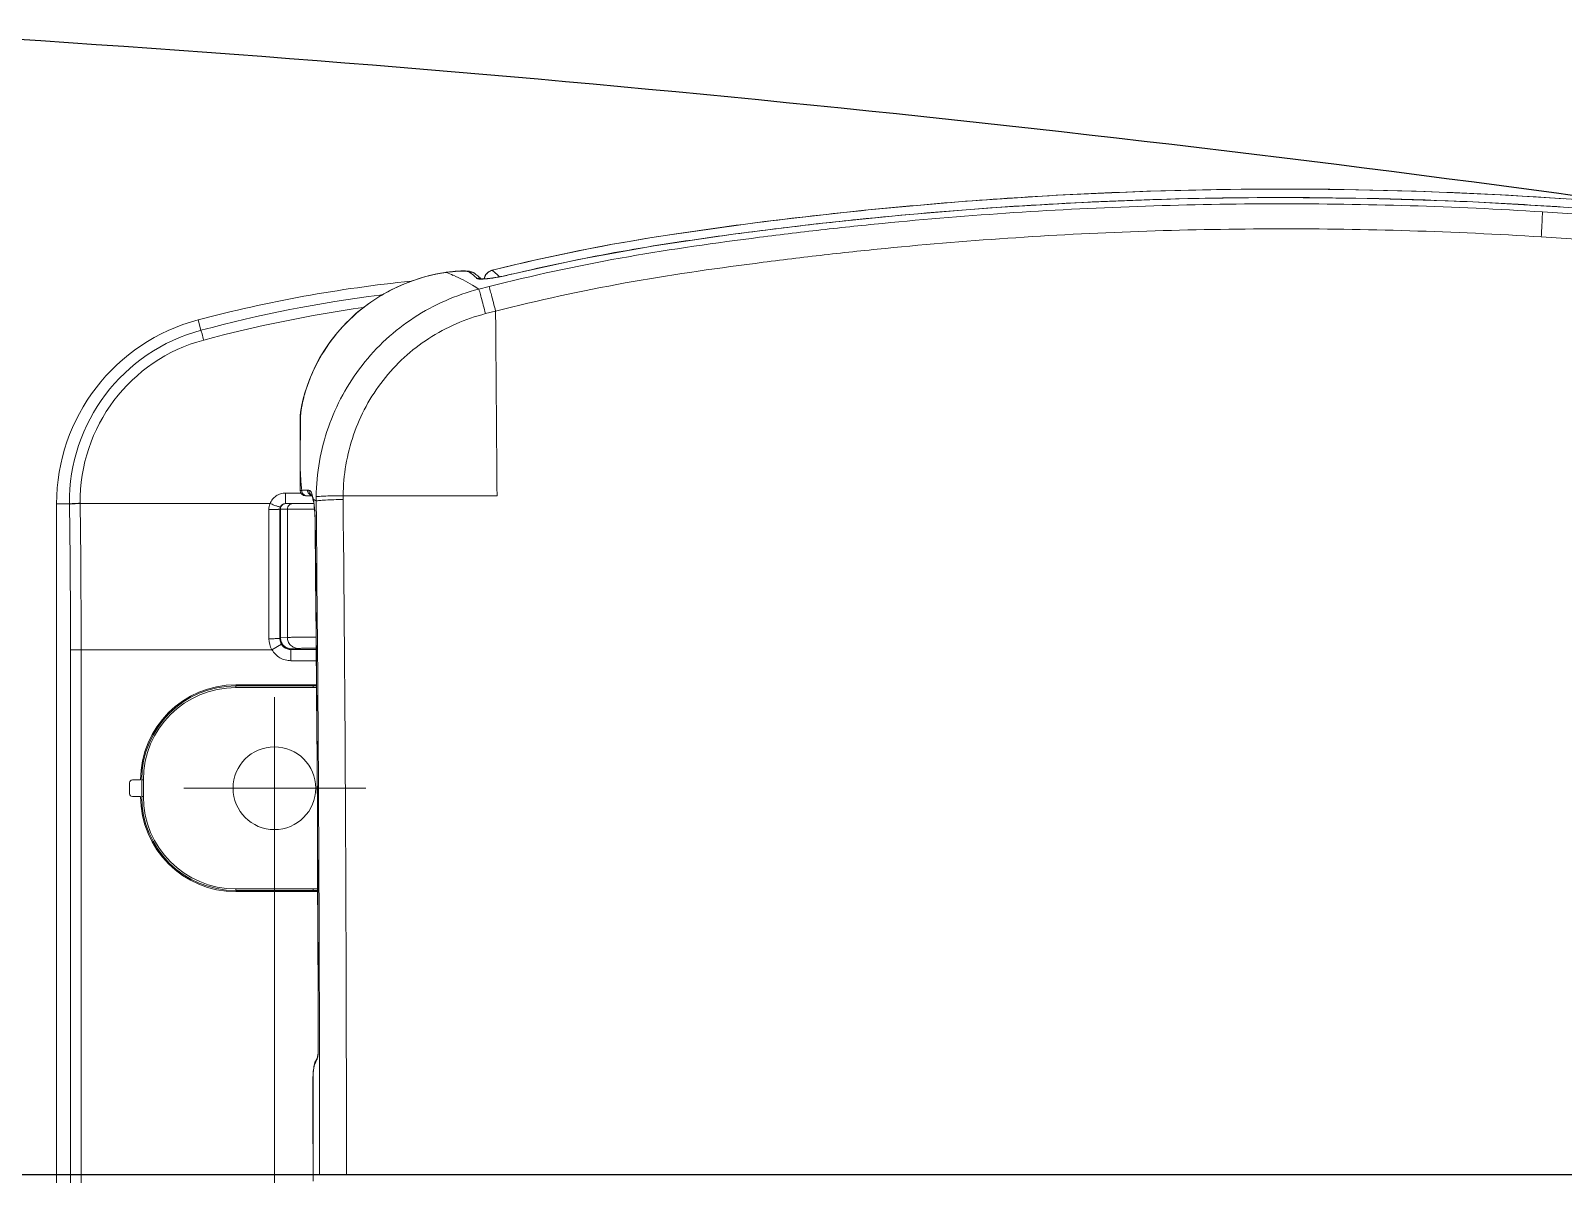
# Model space of a CAD drawing. Header units: millimetres. Extents: x 98197 to 106565, y 53890 to 60222.
# Drawn here: x 102831.14 to 102858.93, y 55513.57 to 55534.3 of the extents above; entities that cross this region are included whole.
import ezdxf

# ---------------------------------------------------------------- set-up
doc = ezdxf.new("R2010")
doc.units = ezdxf.units.MM
doc.header["$LTSCALE"] = 50
doc.header["$MEASUREMENT"] = 0
doc.linetypes.add('CENTER', pattern=[2, 1.25, -0.25, 0.25, -0.25])
doc.linetypes.add('HIDDEN', pattern=[0.375, 0.25, -0.125])
doc.layers.get('0').update_dxf_attribs({"color": 8, "linetype": 'CONTINUOUS'})

msp = doc.modelspace()

# ---------------------------------------------------------------- linework, layer by layer
at = {"lineweight": 13}
for p, q in [((102858.925, 55531.102), (102858.925, 55531.102)), ((102858.925, 55531.102), (102858.925, 55531.101)), ((102842.685, 55530.593), (102842.8, 55530.61)), ((102842.685, 55530.593), (102842.685, 55530.593)), ((102838.57, 55529.902), (102838.66, 55529.916)), ((102838.66, 55529.916), (102838.679, 55529.919)), ((102838.668, 55529.916), (102838.679, 55529.919)), ((102838.677, 55529.913), (102838.668, 55529.916)), ((102838.679, 55529.919), (102838.707, 55529.923)), ((102839.17, 55529.911), (102839.188, 55529.899)), ((102839.862, 55529.885), (102839.863, 55529.884)), ((102839.213, 55529.822), (102839.227, 55529.809)), ((102839.264, 55529.614), (102839.448, 55529.661)), ((102839.38, 55529.858), (102839.382, 55529.859)), ((102839.427, 55529.805), (102839.442, 55529.806)), ((102839.442, 55529.806), (102839.457, 55529.808)), ((102839.481, 55529.811), (102839.498, 55529.814)), ((102839.498, 55529.814), (102839.516, 55529.816)), ((102839.516, 55529.816), (102839.535, 55529.819)), ((102839.535, 55529.819), (102839.553, 55529.822)), ((102839.553, 55529.822), (102839.573, 55529.825)), ((102839.573, 55529.825), (102839.593, 55529.829)), ((102839.593, 55529.829), (102839.614, 55529.833)), ((102839.614, 55529.833), (102839.635, 55529.837)), ((102839.635, 55529.837), (102839.657, 55529.841)), ((102839.657, 55529.841), (102839.679, 55529.845)), ((102839.679, 55529.845), (102839.702, 55529.85)), ((102839.702, 55529.85), (102839.726, 55529.854)), ((102839.726, 55529.854), (102839.75, 55529.86)), ((102839.75, 55529.86), (102839.774, 55529.865)), ((102839.774, 55529.865), (102839.799, 55529.87)), ((102839.799, 55529.87), (102839.824, 55529.876)), ((102837.432, 55529.462), (102837.471, 55529.486)), ((102837.507, 55529.51), (102837.468, 55529.505)), ((102837.471, 55529.485), (102837.471, 55529.486)), ((102837.507, 55529.508), (102837.553, 55529.534)), ((102837.508, 55529.507), (102837.507, 55529.508)), ((102834.226, 55528.867), (102834.176, 55529.057)), ((102839.567, 55529.216), (102839.384, 55529.169)), ((102836.023, 55527.253), (102836.022, 55527.238)), ((102836.022, 55527.238), (102836.022, 55525.966)), ((102836.023, 55527.252), (102836.027, 55527.33)), ((102836.028, 55527.105), (102836.029, 55527.188)), ((102836.029, 55527.253), (102836.03, 55527.27)), ((102836.029, 55527.239), (102836.029, 55527.253)), ((102836.029, 55527.188), (102836.029, 55527.239)), ((102836.025, 55526.48), (102836.026, 55526.575)), ((102836.025, 55526.467), (102836.025, 55526.48)), ((102831.607, 55501.411), (102831.607, 55525.721)), ((102831.842, 55525.721), (102831.607, 55525.721)), ((102831.842, 55525.717), (102831.842, 55525.721)), ((102832.036, 55525.732), (102832.036, 55525.726)), ((102832.036, 55525.726), (102835.478, 55525.726)), ((102835.757, 55525.917), (102836.036, 55525.917)), ((102835.757, 55525.917), (102835.757, 55525.726)), ((102836.271, 55525.726), (102835.757, 55525.726)), ((102836.022, 55525.966), (102836.052, 55525.966)), ((102836.154, 55525.969), (102836.053, 55525.968)), ((102836.122, 55525.866), (102836.239, 55525.866)), ((102836.183, 55525.969), (102836.154, 55525.969)), ((102836.232, 55525.885), (102836.23, 55525.887)), ((102836.262, 55525.781), (102836.261, 55525.786)), ((102836.309, 55525.777), (102836.315, 55525.773)), ((102836.315, 55525.782), (102836.315, 55525.773)), ((102836.315, 55525.773), (102836.318, 55525.396)), ((102836.802, 55525.866), (102836.803, 55525.8)), ((102839.593, 55525.866), (102836.803, 55525.866)), ((102835.457, 55523.277), (102835.457, 55525.617)), ((102836.284, 55525.626), (102835.657, 55525.626)), ((102835.657, 55523.278), (102835.657, 55525.626)), ((102835.667, 55525.626), (102835.667, 55523.294)), ((102835.793, 55523.3), (102835.793, 55525.626)), ((102836.28, 55525.659), (102836.275, 55525.704)), ((102835.557, 55522.216), (102835.557, 55504.917)), ((102833.917, 55520.566), (102837.216, 55520.566))]:
    msp.add_line(p, q, dxfattribs=at)
at = {"lineweight": 13, "ltscale": 0.3}
for p, q in [((102835.667, 55523.294), (102835.793, 55523.3)), ((102836.169, 55523.303), (102836.112, 55523.303)), ((102836.228, 55523.304), (102836.169, 55523.303)), ((102836.314, 55523.304), (102836.228, 55523.304)), ((102831.86, 55504.056), (102831.86, 55523.076)), ((102835.512, 55523.076), (102831.86, 55523.076)), ((102832.053, 55523.076), (102832.053, 55504.056)), ((102835.512, 55523.076), (102835.685, 55523.177)), ((102835.857, 55523.093), (102835.857, 55522.878)), ((102835.857, 55523.078), (102836.316, 55523.078)), ((102835.864, 55523.094), (102835.99, 55523.1)), ((102836.318, 55522.878), (102835.857, 55522.878)), ((102836.257, 55522.441), (102834.857, 55522.441)), ((102834.857, 55522.421), (102836.257, 55522.421)), ((102834.857, 55522.421), (102834.857, 55522.391)), ((102836.257, 55522.391), (102834.857, 55522.391)), ((102836.257, 55522.391), (102836.257, 55522.421)), ((102832.982, 55520.716), (102833.132, 55520.716)), ((102833.152, 55520.716), (102833.152, 55520.416)), ((102833.182, 55520.716), (102833.152, 55520.716)), ((102833.182, 55520.716), (102833.182, 55520.416)), ((102832.932, 55520.466), (102832.932, 55520.666)), ((102833.132, 55520.416), (102832.982, 55520.416)), ((102833.152, 55520.416), (102833.182, 55520.416)), ((102834.857, 55518.741), (102836.257, 55518.741)), ((102834.857, 55518.741), (102834.857, 55518.711)), ((102834.857, 55518.711), (102836.257, 55518.711)), ((102834.857, 55518.691), (102836.257, 55518.691)), ((102836.257, 55518.711), (102836.257, 55518.741)), ((102836.348, 55515.757), (102836.349, 55515.768)), ((102836.351, 55515.813), (102836.351, 55515.835)), ((102836.374, 55515.836), (102836.375, 55515.768)), ((102836.375, 55515.768), (102836.375, 55515.692)), ((102836.294, 55515.575), (102836.329, 55515.648)), ((102836.298, 55515.61), (102836.302, 55515.62)), ((102836.337, 55515.692), (102836.302, 55515.619)), ((102836.337, 55515.692), (102836.337, 55515.691)), ((102836.375, 55515.692), (102836.375, 55515.619)), ((102836.256, 55514.328), (102836.256, 55514.753)), ((102836.257, 55513.903), (102836.256, 55514.328)), ((102836.257, 55513.443), (102836.257, 55513.903))]:
    msp.add_line(p, q, dxfattribs=at)
at = {"linetype": 'CENTER', "lineweight": 13}
for p, q in [((102835.557, 55522.166), (102835.557, 55518.966)), ((102833.957, 55520.566), (102837.157, 55520.566))]:
    msp.add_line(p, q, dxfattribs=at)
msp.add_line((102805.837, 55513.566), (102884.057, 55513.566))
at = {"lineweight": 13}
for points in [[(102839.862, 55529.885), (102841.072, 55530.152), (102842.443, 55530.399), (102843.877, 55530.61), (102845.377, 55530.795), (102846.935, 55530.956), (102848.54, 55531.087), (102850.193, 55531.186), (102851.892, 55531.249), (102853.625, 55531.274), (102855.388, 55531.259), (102857.184, 55531.2), (102858.925, 55531.102)], [(102842.685, 55530.593), (102844.443, 55530.837), (102846.254, 55531.043), (102848.026, 55531.202), (102849.754, 55531.316), (102851.44, 55531.389), (102853.086, 55531.424), (102854.691, 55531.423), (102856.255, 55531.388), (102857.781, 55531.324)], [(102857.781, 55531.324), (102859.27, 55531.23), (102860.722, 55531.105), (102862.136, 55530.929), (102863.509, 55530.701), (102864.846, 55530.427), (102866.152, 55530.108), (102867.423, 55529.747), (102868.653, 55529.349), (102869.759, 55528.949)], [(102858.925, 55531.101), (102860.018, 55531.018)], [(102839.506, 55529.956), (102839.787, 55530.025), (102840.159, 55530.112), (102840.532, 55530.195), (102840.906, 55530.274), (102841.28, 55530.349), (102841.653, 55530.42), (102842.027, 55530.486), (102842.4, 55530.549), (102842.685, 55530.593)], [(102837.553, 55529.534), (102837.674, 55529.599), (102837.795, 55529.658), (102837.915, 55529.71), (102838.034, 55529.757), (102838.15, 55529.797), (102838.263, 55529.831), (102838.371, 55529.86), (102838.473, 55529.883), (102838.57, 55529.902)], [(102838.707, 55529.923), (102838.751, 55529.928), (102838.793, 55529.933)], [(102838.793, 55529.933), (102838.832, 55529.937), (102838.87, 55529.94), (102838.905, 55529.942), (102838.938, 55529.944), (102838.968, 55529.944)], [(102838.968, 55529.944), (102838.997, 55529.944), (102839.023, 55529.944), (102839.048, 55529.942), (102839.071, 55529.94), (102839.092, 55529.937), (102839.113, 55529.933), (102839.132, 55529.928), (102839.151, 55529.921), (102839.17, 55529.911)], [(102839.188, 55529.899), (102839.193, 55529.895), (102839.21, 55529.881), (102839.228, 55529.867), (102839.245, 55529.853), (102839.262, 55529.838), (102839.279, 55529.823)], [(102839.38, 55529.858), (102839.393, 55529.879), (102839.409, 55529.899), (102839.428, 55529.916), (102839.449, 55529.931), (102839.472, 55529.944), (102839.496, 55529.953), (102839.506, 55529.956)], [(102839.824, 55529.876), (102839.85, 55529.882), (102839.862, 55529.885)], [(102839.279, 55529.823), (102839.296, 55529.808), (102839.305, 55529.8)], [(102839.296, 55529.801), (102839.296, 55529.801), (102839.296, 55529.801), (102839.296, 55529.801), (102839.296, 55529.801), (102839.297, 55529.801), (102839.298, 55529.8), (102839.3, 55529.8), (102839.301, 55529.8), (102839.303, 55529.8), (102839.306, 55529.8), (102839.308, 55529.799), (102839.311, 55529.799), (102839.313, 55529.799), (102839.316, 55529.799), (102839.32, 55529.799), (102839.323, 55529.799), (102839.327, 55529.799), (102839.331, 55529.799), (102839.335, 55529.799), (102839.339, 55529.799), (102839.344, 55529.799), (102839.348, 55529.799), (102839.353, 55529.799), (102839.358, 55529.799), (102839.364, 55529.8), (102839.369, 55529.8), (102839.375, 55529.8)], [(102839.359, 55529.799), (102839.36, 55529.805), (102839.367, 55529.829)], [(102839.367, 55529.829), (102839.377, 55529.852), (102839.38, 55529.858)], [(102839.375, 55529.8), (102839.381, 55529.801), (102839.387, 55529.801), (102839.393, 55529.802), (102839.399, 55529.802), (102839.406, 55529.803), (102839.413, 55529.803), (102839.42, 55529.804), (102839.427, 55529.805)], [(102839.457, 55529.808), (102839.473, 55529.81), (102839.481, 55529.811)], [(102836.027, 55527.33), (102836.039, 55527.42), (102836.056, 55527.519), (102836.08, 55527.624), (102836.111, 55527.736), (102836.149, 55527.853), (102836.194, 55527.976), (102836.247, 55528.103), (102836.31, 55528.235), (102836.383, 55528.372), (102836.467, 55528.51), (102836.562, 55528.65), (102836.669, 55528.79), (102836.785, 55528.924), (102836.91, 55529.053), (102837.042, 55529.175), (102837.175, 55529.283), (102837.305, 55529.378), (102837.432, 55529.462)], [(102837.471, 55529.486), (102837.483, 55529.493), (102837.495, 55529.5), (102837.507, 55529.508)], [(102836.242, 55525.858), (102836.238, 55525.869), (102836.234, 55525.878), (102836.232, 55525.885)], [(102836.251, 55525.827), (102836.247, 55525.843), (102836.242, 55525.858)], [(102836.261, 55525.786), (102836.256, 55525.807), (102836.251, 55525.827)], [(102836.275, 55525.704), (102836.269, 55525.744), (102836.262, 55525.781)], [(102836.296, 55525.396), (102836.294, 55525.455), (102836.292, 55525.509), (102836.289, 55525.561), (102836.285, 55525.612), (102836.28, 55525.659)], [(102836.351, 55515.835), (102836.349, 55516.822), (102836.346, 55517.905), (102836.341, 55518.989), (102836.336, 55520.072), (102836.33, 55521.155), (102836.322, 55522.237), (102836.314, 55523.32), (102836.305, 55524.402), (102836.296, 55525.396)]]:
    msp.add_lwpolyline(points, dxfattribs=at)
at = {"lineweight": 13, "ltscale": 0.3}
for points in [[(102836.341, 55515.706), (102836.342, 55515.714), (102836.344, 55515.723), (102836.345, 55515.733), (102836.347, 55515.744), (102836.348, 55515.757)], [(102836.349, 55515.768), (102836.349, 55515.771), (102836.35, 55515.792), (102836.351, 55515.813)], [(102836.261, 55515.432), (102836.265, 55515.464), (102836.269, 55515.494), (102836.273, 55515.522)], [(102836.273, 55515.522), (102836.278, 55515.547), (102836.284, 55515.57), (102836.291, 55515.591), (102836.298, 55515.61)], [(102836.337, 55515.691), (102836.337, 55515.692), (102836.338, 55515.695), (102836.339, 55515.7), (102836.341, 55515.706)], [(102836.255, 55515.294), (102836.256, 55515.324), (102836.257, 55515.362), (102836.259, 55515.398), (102836.261, 55515.432)], [(102836.256, 55514.753), (102836.256, 55515.179), (102836.255, 55515.294)]]:
    msp.add_lwpolyline(points, dxfattribs=at)
at = {"linetype": 'HIDDEN', "lineweight": 0, "ltscale": 30}
msp.add_circle((102835.557, 55520.566), 0.75, dxfattribs=at)
msp.add_arc((102805.082, 55134.974), 400, 82.06643, 86.67009)
at = {"lineweight": 13}
for centre, radius, start, end in [((102853.834, 55456.364), 74.91, 86.10263, 87.54198), ((102847.956, 55496.067), 34.926, 98.6789, 103.9948), ((102839.029, 55527.297), 2.645, 97.834, 99.5796), ((102839.248, 55525.619), 4.336, 97.5299, 97.6813), ((102837.773, 55527.464), 2.61, 66.8075, 69.7373), ((102837.837, 55528.311), 2.044, 48.7181, 51.7756), ((102839.128, 55529.823), 0.097, 51.7246, 57.247), ((102840.562, 55504.886), 25, 95.7998, 104.8004), ((102837.703, 55528.156), 2.248, 47.8097, 48.7623), ((102839.253, 55529.715), 0.0976, 52.1447, 60.8173), ((102839.556, 55529.761), 0.2, 157.1579, 168.8833), ((102839.555, 55529.761), 0.199, 153.8242, 157.144), ((102839.554, 55529.762), 0.198, 150.5028, 153.8251), ((102840.562, 55505.211), 24.491, 97.2579, 104.9939), ((102839.553, 55526.037), 4.028, 120.5232, 121.1279), ((102835.057, 55525.721), 3.45, 104.8004, 180), ((102840.562, 55505.221), 24.297, 98.0271, 104.9955), ((102835.058, 55525.761), 3.216, 104.9858, 180.7099), ((102835.058, 55525.771), 3.022, 104.9973, 180.7478), ((102836.746, 55527.236), 0.723, 177.391, 178.7159), ((103037.237, 55525.786), 201.213, 179.62457, 179.77536), ((102840.227, 55526.468), 4.205, 180.014, 185.3143), ((102840.529, 55526.466), 4.504, 179.9847, 181.2532), ((102840.606, 55526.469), 4.581, 181.2642, 184.835), ((102840.414, 55526.483), 4.392, 185.2816, 186.7567), ((102840.679, 55526.474), 4.654, 184.8245, 185.5343), ((102840.683, 55526.474), 4.658, 185.5343, 186.2456), ((102631.61, 55523.079), 200.25, 359.99919, 0.75462), ((102629.728, 55523.077), 202.325, 359.99994, 0.7504), ((102835.757, 55525.626), 0.1, 90, 180), ((102836.122, 55525.966), 0.1, 180, 270), ((102836.285, 55525.966), 0.102, 178.3445, 194.7431), ((102836.285, 55525.966), 0.102, 194.7644, 210.5016), ((102835.046, 55525.556), 1.24, 11.6294, 13.2112), ((102834.549, 55522.892), 3.379, 58.6172, 59.5681), ((102835.075, 55525.563), 1.21, 10.6429, 11.5861), ((102840.349, 55525.798), 4.034, 179.2752, 180.2344), ((101597.448, 55513.572), 1239.415, 359.999718, 0.565246), ((101627.75, 55513.57), 1208.605, 0.107408, 0.560671), ((101632.847, 55513.572), 1203.529, 0.107753, 0.5629)]:
    msp.add_arc(centre, radius, start, end, dxfattribs=at)
at = {"lineweight": 13, "ltscale": 0.3}
for centre, radius, start, end in [((102835.855, 55523.277), 0.397, 180.0074, 210.388), ((102835.856, 55523.293), 0.198, 180.0077, 184.4328), ((102835.859, 55523.278), 0.201, 180.0445, 196.7805), ((102835.857, 55523.293), 0.2, 184.3926, 269.9998), ((102835.858, 55523.278), 0.201, 196.8496, 210.2634), ((102835.857, 55523.278), 0.2, 210.2855, 250.0941), ((102834.857, 55520.716), 1.725, 90, 180), ((102834.857, 55520.716), 1.705, 90, 180), ((102834.857, 55520.716), 1.675, 90, 180), ((102836.257, 55520.716), 1.725, 87.8834, 90), ((102836.257, 55520.716), 1.705, 87.8628, 90), ((102836.257, 55520.716), 1.675, 87.8154, 90), ((102832.982, 55520.666), 0.05, 90, 180), ((102832.982, 55520.466), 0.05, 180, 270), ((102834.857, 55520.416), 1.725, 180, 270), ((102834.857, 55520.416), 1.705, 180, 270), ((102834.857, 55520.416), 1.675, 180, 270), ((102836.257, 55520.416), 1.675, 270, 272.9054), ((102836.257, 55520.416), 1.705, 270, 272.8579), ((102836.257, 55520.416), 1.725, 270, 272.8357), ((102835.486, 55515.826), 0.867, 355.6859, 356.1767)]:
    msp.add_arc(centre, radius, start, end, dxfattribs=at)
at = {"lineweight": 13}
for points, knots in [([(102842.8, 55530.61), (102843.469, 55530.711), (102844.808, 55530.891), (102846.823, 55531.106), (102848.843, 55531.27), (102851.539, 55531.413), (102854.907, 55531.455), (102857.596, 55531.345), (102858.936, 55531.253)], [0, 0, 0, 0, 0.125322, 0.250535, 0.375779, 0.501109, 0.751018, 1, 1, 1, 1]), ([(102857.046, 55531.205), (102855.929, 55531.253), (102853.129, 55531.31), (102849.483, 55531.18), (102846.543, 55530.926), (102844.861, 55530.736), (102844.02, 55530.629), (102843.6, 55530.571)], [0, 0, 0, 0, 0.248901, 0.6232, 0.811286, 0.905613, 1, 1, 1, 1]), ([(102858.546, 55531.014), (102856.947, 55531.114), (102854.547, 55531.187), (102851.352, 55531.131), (102848.963, 55531.013), (102846.977, 55530.85), (102845.392, 55530.682), (102843.804, 55530.487), (102841.812, 55530.202), (102840.234, 55529.859), (102839.448, 55529.661)], [0, 0, 0, 0, 0.250099, 0.374678, 0.499108, 0.623544, 0.685817, 0.748102, 0.873314, 1, 1, 1, 1]), ([(102858.546, 55531.014), (102858.546, 55530.997), (102858.544, 55530.945), (102858.541, 55530.846), (102858.534, 55530.712), (102858.528, 55530.613), (102858.525, 55530.56)], [0, 0, 0, 0, 0.114539, 0.340353, 0.654541, 1, 1, 1, 1]), ([(102879.481, 55521.94), (102878.831, 55522.676), (102877.439, 55524.073), (102875.506, 55525.598), (102873.863, 55526.67), (102872.593, 55527.398), (102871.281, 55528.048), (102869.93, 55528.616), (102868.552, 55529.119), (102867.156, 55529.565), (102865.747, 55529.953), (102864.326, 55530.282), (102862.894, 55530.552), (102861.452, 55530.765), (102860.001, 55530.917), (102859.03, 55530.983), (102858.546, 55531.014)], [0, 0, 0, 0, 0.125742, 0.251762, 0.31432, 0.376674, 0.439041, 0.501579, 0.564227, 0.626744, 0.689053, 0.751224, 0.813341, 0.875506, 0.937832, 1, 1, 1, 1]), ([(102839.567, 55529.216), (102840.343, 55529.412), (102841.903, 55529.752), (102843.876, 55530.035), (102845.451, 55530.229), (102847.026, 55530.397), (102849, 55530.559), (102851.374, 55530.677), (102854.551, 55530.733), (102856.936, 55530.66), (102858.525, 55530.56)], [0, 0, 0, 0, 0.125941, 0.250936, 0.313308, 0.37564, 0.500229, 0.624833, 0.749583, 1, 1, 1, 1]), ([(102843.6, 55530.571), (102842.973, 55530.484), (102841.72, 55530.292), (102840.479, 55530.032), (102839.863, 55529.884)], [0, 0, 0, 0, 0.499662, 1, 1, 1, 1]), ([(102858.525, 55530.56), (102859.005, 55530.53), (102859.724, 55530.479), (102860.682, 55530.388), (102861.637, 55530.278), (102862.827, 55530.103), (102864.245, 55529.835), (102865.65, 55529.507), (102867.041, 55529.123), (102868.415, 55528.684), (102869.771, 55528.19), (102871.1, 55527.627), (102872.393, 55526.985), (102873.645, 55526.267), (102874.853, 55525.476), (102876.011, 55524.615), (102876.931, 55523.84), (102877.638, 55523.188), (102878.327, 55522.517), (102878.822, 55521.992), (102879.141, 55521.632)], [0, 0, 0, 0, 0.062499, 0.093749, 0.124999, 0.1875, 0.25, 0.312499, 0.375, 0.4375, 0.5, 0.5625, 0.624998, 0.687498, 0.749999, 0.812499, 0.874998, 0.906251, 0.937503, 1, 1, 1, 1]), ([(102837.508, 55529.507), (102837.598, 55529.56), (102837.94, 55529.739), (102838.313, 55529.858), (102838.589, 55529.904)], [0, 0, 0, 0, 0.272375, 1, 1, 1, 1]), ([(102838.814, 55529.933), (102838.804, 55529.932), (102838.759, 55529.928), (102838.714, 55529.922), (102838.68, 55529.918)], [0, 0, 0, 0, 0.234518, 1, 1, 1, 1]), ([(102839.102, 55529.917), (102839.091, 55529.925), (102839.058, 55529.935), (102838.997, 55529.941), (102838.913, 55529.941), (102838.85, 55529.936), (102838.814, 55529.933)], [0, 0, 0, 0, 0.135947, 0.346734, 0.635348, 1, 1, 1, 1]), ([(102839.102, 55529.917), (102839.115, 55529.92), (102839.143, 55529.922), (102839.169, 55529.912), (102839.181, 55529.904)], [0, 0, 0, 0, 0.500952, 1, 1, 1, 1]), ([(102839.382, 55529.859), (102839.395, 55529.883), (102839.432, 55529.925), (102839.483, 55529.949), (102839.509, 55529.956)], [0, 0, 0, 0, 0.501631, 1, 1, 1, 1]), ([(102839.863, 55529.884), (102839.783, 55529.865), (102839.634, 55529.833), (102839.483, 55529.809), (102839.413, 55529.802)], [0, 0, 0, 0, 0.538729, 1, 1, 1, 1]), ([(102839.509, 55529.956), (102839.52, 55529.947), (102839.563, 55529.908), (102839.605, 55529.868), (102839.636, 55529.837)], [0, 0, 0, 0, 0.244024, 1, 1, 1, 1]), ([(102839.264, 55529.614), (102839.056, 55529.561), (102838.649, 55529.42), (102838.081, 55529.113), (102837.571, 55528.717), (102837.133, 55528.243), (102836.779, 55527.704), (102836.519, 55527.114), (102836.357, 55526.491), (102836.318, 55526.063), (102836.315, 55525.849)], [0, 0, 0, 0, 0.125184, 0.250517, 0.375272, 0.500555, 0.625454, 0.750421, 0.875215, 1, 1, 1, 1]), ([(102839.264, 55529.614), (102839.226, 55529.639), (102839.077, 55529.732), (102838.921, 55529.813), (102838.801, 55529.864)], [0, 0, 0, 0, 0.258884, 1, 1, 1, 1]), ([(102839.227, 55529.809), (102839.24, 55529.812), (102839.265, 55529.814), (102839.29, 55529.806), (102839.301, 55529.8)], [0, 0, 0, 0, 0.501218, 1, 1, 1, 1]), ([(102839.238, 55529.803), (102839.237, 55529.804), (102839.233, 55529.805), (102839.23, 55529.807), (102839.227, 55529.809)], [0, 0, 0, 0, 0.283744, 1, 1, 1, 1]), ([(102839.275, 55529.796), (102839.271, 55529.797), (102839.259, 55529.798), (102839.246, 55529.8), (102839.238, 55529.803)], [0, 0, 0, 0, 0.29993, 1, 1, 1, 1]), ([(102839.384, 55529.169), (102839.371, 55529.22), (102839.346, 55529.318), (102839.311, 55529.45), (102839.284, 55529.547), (102839.27, 55529.598), (102839.264, 55529.614)], [0, 0, 0, 0, 0.343601, 0.659163, 0.888051, 1, 1, 1, 1]), ([(102839.302, 55529.795), (102839.3, 55529.795), (102839.291, 55529.795), (102839.282, 55529.796), (102839.275, 55529.796)], [0, 0, 0, 0, 0.267809, 1, 1, 1, 1]), ([(102839.413, 55529.802), (102839.403, 55529.801), (102839.366, 55529.797), (102839.329, 55529.795), (102839.302, 55529.795)], [0, 0, 0, 0, 0.285059, 1, 1, 1, 1]), ([(102839.567, 55529.216), (102839.554, 55529.267), (102839.529, 55529.365), (102839.495, 55529.497), (102839.468, 55529.594), (102839.454, 55529.644), (102839.448, 55529.661)], [0, 0, 0, 0, 0.344653, 0.659199, 0.885454, 1, 1, 1, 1]), ([(102836.054, 55527.486), (102836.07, 55527.574), (102836.115, 55527.754), (102836.245, 55528.12), (102836.49, 55528.58), (102836.911, 55529.087), (102837.272, 55529.365), (102837.471, 55529.485)], [0, 0, 0, 0, 0.106951, 0.220337, 0.462591, 0.722846, 1, 1, 1, 1]), ([(102836.803, 55525.866), (102836.807, 55526.054), (102836.837, 55526.43), (102836.978, 55526.978), (102837.205, 55527.495), (102837.515, 55527.969), (102837.899, 55528.384), (102838.346, 55528.731), (102838.845, 55529), (102839.202, 55529.121), (102839.384, 55529.169)], [0, 0, 0, 0, 0.124965, 0.249893, 0.37486, 0.499807, 0.624788, 0.749825, 0.874886, 1, 1, 1, 1]), ([(102839.567, 55529.216), (102839.57, 55528.937), (102839.579, 55527.82), (102839.587, 55526.704), (102839.593, 55525.866)], [0, 0, 0, 0, 0.249915, 1, 1, 1, 1]), ([(102834.226, 55528.867), (102834.233, 55528.846), (102834.249, 55528.787), (102834.266, 55528.728), (102834.276, 55528.69)], [0, 0, 0, 0, 0.368568, 1, 1, 1, 1]), ([(102836.039, 55527.406), (102836.037, 55527.394), (102836.03, 55527.348), (102836.025, 55527.303), (102836.023, 55527.269)], [0, 0, 0, 0, 0.265909, 1, 1, 1, 1]), ([(102836.03, 55527.27), (102836.03, 55527.279), (102836.031, 55527.32), (102836.035, 55527.361), (102836.039, 55527.392)], [0, 0, 0, 0, 0.231146, 1, 1, 1, 1]), ([(102836.039, 55527.392), (102836.04, 55527.4), (102836.044, 55527.431), (102836.05, 55527.462), (102836.054, 55527.486)], [0, 0, 0, 0, 0.242619, 1, 1, 1, 1]), ([(102832.036, 55525.731), (102832.015, 55525.731), (102831.974, 55525.73), (102831.918, 55525.728), (102831.875, 55525.725), (102831.851, 55525.723), (102831.842, 55525.721)], [0, 0, 0, 0, 0.323468, 0.629472, 0.865249, 1, 1, 1, 1]), ([(102831.842, 55525.717), (102831.851, 55525.718), (102831.875, 55525.72), (102831.918, 55525.723), (102831.974, 55525.725), (102832.014, 55525.726), (102832.036, 55525.726)], [0, 0, 0, 0, 0.139887, 0.370458, 0.66765, 1, 1, 1, 1]), ([(102835.478, 55525.726), (102835.489, 55525.754), (102835.519, 55525.807), (102835.586, 55525.868), (102835.668, 55525.908), (102835.728, 55525.916), (102835.757, 55525.917)], [0, 0, 0, 0, 0.249887, 0.499864, 0.749914, 1, 1, 1, 1]), ([(102835.664, 55525.663), (102835.664, 55525.663), (102835.662, 55525.662), (102835.66, 55525.663), (102835.655, 55525.664), (102835.646, 55525.666), (102835.63, 55525.671), (102835.607, 55525.678), (102835.579, 55525.688), (102835.548, 55525.7), (102835.514, 55525.713), (102835.49, 55525.722), (102835.478, 55525.726)], [0, 0, 0, 0, 0.006558, 0.021515, 0.045534, 0.07859, 0.170585, 0.294294, 0.445031, 0.617282, 0.804842, 1, 1, 1, 1]), ([(102835.765, 55525.726), (102835.752, 55525.726), (102835.726, 55525.721), (102835.694, 55525.699), (102835.672, 55525.666), (102835.667, 55525.639), (102835.667, 55525.626)], [0, 0, 0, 0, 0.24823, 0.4975, 0.748235, 1, 1, 1, 1]), ([(102835.793, 55525.626), (102835.793, 55525.639), (102835.799, 55525.666), (102835.82, 55525.699), (102835.853, 55525.721), (102835.879, 55525.726), (102835.892, 55525.726)], [0, 0, 0, 0, 0.251765, 0.5025, 0.75177, 1, 1, 1, 1]), ([(102836.151, 55525.866), (102836.126, 55525.866), (102836.073, 55525.888), (102836.053, 55525.941), (102836.053, 55525.966)], [0, 0, 0, 0, 0.496732, 1, 1, 1, 1]), ([(102836.154, 55525.969), (102836.154, 55525.957), (102836.16, 55525.933), (102836.187, 55525.897), (102836.217, 55525.88), (102836.236, 55525.873)], [0, 0, 0, 0, 0.278366, 0.530686, 1, 1, 1, 1]), ([(102836.221, 55525.936), (102836.218, 55525.941), (102836.21, 55525.955), (102836.195, 55525.969), (102836.183, 55525.969)], [0, 0, 0, 0, 0.333102, 1, 1, 1, 1]), ([(102836.229, 55525.918), (102836.229, 55525.919), (102836.226, 55525.925), (102836.223, 55525.932), (102836.221, 55525.936)], [0, 0, 0, 0, 0.265986, 1, 1, 1, 1]), ([(102836.253, 55525.839), (102836.251, 55525.847), (102836.245, 55525.873), (102836.237, 55525.899), (102836.229, 55525.918)], [0, 0, 0, 0, 0.283939, 1, 1, 1, 1]), ([(102836.285, 55525.643), (102836.283, 55525.656), (102836.278, 55525.704), (102836.271, 55525.752), (102836.264, 55525.786)], [0, 0, 0, 0, 0.268852, 1, 1, 1, 1]), ([(102836.803, 55525.866), (102836.748, 55525.867), (102836.643, 55525.867), (102836.5, 55525.864), (102836.399, 55525.86), (102836.342, 55525.854), (102836.322, 55525.851), (102836.315, 55525.849)], [0, 0, 0, 0, 0.333711, 0.646805, 0.879591, 0.954079, 1, 1, 1, 1]), ([(102836.803, 55525.8), (102836.747, 55525.799), (102836.641, 55525.797), (102836.515, 55525.792), (102836.429, 55525.787), (102836.379, 55525.783), (102836.343, 55525.779), (102836.322, 55525.776), (102836.315, 55525.773)], [0, 0, 0, 0, 0.344, 0.647251, 0.772261, 0.874626, 0.951226, 1, 1, 1, 1]), ([(102835.657, 55525.626), (102835.657, 55525.626), (102835.656, 55525.625), (102835.653, 55525.624), (102835.648, 55525.623), (102835.638, 55525.622), (102835.622, 55525.621), (102835.597, 55525.62), (102835.567, 55525.618), (102835.533, 55525.618), (102835.496, 55525.617), (102835.47, 55525.617), (102835.457, 55525.617)], [0, 0, 0, 0, 0.006646, 0.021697, 0.045837, 0.079045, 0.171396, 0.295463, 0.446438, 0.618673, 0.805816, 1, 1, 1, 1]), ([(102836.297, 55525.397), (102836.297, 55525.418), (102836.295, 55525.5), (102836.291, 55525.582), (102836.285, 55525.643)], [0, 0, 0, 0, 0.25912, 1, 1, 1, 1]), ([(102836.296, 55525.396), (102836.296, 55525.396), (102836.296, 55525.396), (102836.297, 55525.397), (102836.297, 55525.397)], [0, 0, 0, 0, 0.314608, 1, 1, 1, 1])]:
    msp.add_open_spline(points, degree=3, knots=knots, dxfattribs=at)
for points in [[(102839.509, 55529.956), (102839.508, 55529.956), (102839.507, 55529.956), (102839.506, 55529.956)], [(102836.03, 55527.27), (102836.025, 55527.26), (102836.022, 55527.249), (102836.022, 55527.238)], [(102836.025, 55526.48), (102836.024, 55526.476), (102836.022, 55526.472), (102836.022, 55526.467)], [(102835.478, 55525.726), (102835.465, 55525.692), (102835.457, 55525.654), (102835.457, 55525.617)], [(102836.234, 55525.879), (102836.219, 55525.887), (102836.206, 55525.9), (102836.197, 55525.915)], [(102836.261, 55525.786), (102836.259, 55525.792), (102836.259, 55525.799), (102836.261, 55525.806)]]:
    msp.add_open_spline(points, degree=3, dxfattribs=at)
at = {"lineweight": 13, "ltscale": 0.3}
for points, knots in [([(102835.457, 55523.277), (102835.47, 55523.277), (102835.496, 55523.277), (102835.533, 55523.277), (102835.567, 55523.277), (102835.593, 55523.278), (102835.612, 55523.278), (102835.623, 55523.278), (102835.633, 55523.278), (102835.642, 55523.278), (102835.648, 55523.278), (102835.653, 55523.278), (102835.655, 55523.278), (102835.656, 55523.278), (102835.657, 55523.278), (102835.657, 55523.278), (102835.657, 55523.278)], [0, 0, 0, 0, 0.194921, 0.382689, 0.555486, 0.706965, 0.772896, 0.831367, 0.881819, 0.923805, 0.956886, 0.980722, 0.989119, 0.995142, 0.998773, 1, 1, 1, 1]), ([(102835.667, 55523.294), (102835.665, 55523.294), (102835.663, 55523.294), (102835.66, 55523.294), (102835.659, 55523.294), (102835.657, 55523.294), (102835.657, 55523.293)], [0, 0, 0, 0, 0.435575, 0.747528, 0.935398, 1, 1, 1, 1]), ([(102835.667, 55523.294), (102835.667, 55523.268), (102835.677, 55523.216), (102835.721, 55523.149), (102835.786, 55523.105), (102835.838, 55523.094), (102835.864, 55523.094)], [0, 0, 0, 0, 0.25172, 0.502412, 0.751717, 1, 1, 1, 1]), ([(102836.112, 55523.303), (102836.042, 55523.303), (102835.95, 55523.303), (102835.844, 55523.301), (102835.807, 55523.301), (102835.793, 55523.3)], [0, 0, 0, 0, 0.656475, 0.872405, 1, 1, 1, 1]), ([(102835.99, 55523.1), (102835.966, 55523.1), (102835.914, 55523.11), (102835.847, 55523.155), (102835.803, 55523.223), (102835.794, 55523.275), (102835.793, 55523.3)], [0, 0, 0, 0, 0.238371, 0.497511, 0.758224, 1, 1, 1, 1]), ([(102835.857, 55522.878), (102835.823, 55522.878), (102835.753, 55522.887), (102835.656, 55522.927), (102835.572, 55522.991), (102835.53, 55523.047), (102835.512, 55523.076)], [0, 0, 0, 0, 0.25, 0.5, 0.75, 1, 1, 1, 1]), ([(102835.857, 55523.093), (102835.857, 55523.094), (102835.858, 55523.094), (102835.859, 55523.094), (102835.861, 55523.094), (102835.863, 55523.094), (102835.864, 55523.094)], [0, 0, 0, 0, 0.066929, 0.254874, 0.565981, 1, 1, 1, 1]), ([(102836.316, 55523.104), (102836.277, 55523.104), (102836.205, 55523.103), (102836.11, 55523.103), (102836.041, 55523.102), (102836.004, 55523.101), (102835.99, 55523.1)], [0, 0, 0, 0, 0.36001, 0.659611, 0.877952, 1, 1, 1, 1]), ([(102836.345, 55515.714), (102836.345, 55515.708), (102836.341, 55515.688), (102836.337, 55515.669), (102836.332, 55515.656)], [0, 0, 0, 0, 0.296298, 1, 1, 1, 1]), ([(102836.351, 55515.761), (102836.35, 55515.757), (102836.349, 55515.741), (102836.347, 55515.725), (102836.345, 55515.714)], [0, 0, 0, 0, 0.262648, 1, 1, 1, 1]), ([(102836.353, 55515.836), (102836.353, 55515.83), (102836.353, 55515.807), (102836.352, 55515.785), (102836.351, 55515.768)], [0, 0, 0, 0, 0.254314, 1, 1, 1, 1]), ([(102836.351, 55515.835), (102836.351, 55515.836), (102836.352, 55515.835), (102836.353, 55515.836), (102836.353, 55515.836)], [0, 0, 0, 0, 0.251713, 1, 1, 1, 1]), ([(102836.27, 55515.487), (102836.268, 55515.472), (102836.26, 55515.409), (102836.257, 55515.344), (102836.257, 55515.295)], [0, 0, 0, 0, 0.223616, 1, 1, 1, 1]), ([(102836.288, 55515.562), (102836.286, 55515.557), (102836.279, 55515.532), (102836.274, 55515.507), (102836.27, 55515.487)], [0, 0, 0, 0, 0.20655, 1, 1, 1, 1]), ([(102836.255, 55515.294), (102836.255, 55515.295), (102836.256, 55515.294), (102836.257, 55515.295), (102836.257, 55515.295)], [0, 0, 0, 0, 0.249816, 1, 1, 1, 1])]:
    msp.add_open_spline(points, degree=3, knots=knots, dxfattribs=at)
for points in [[(102835.857, 55523.078), (102835.834, 55523.078), (102835.811, 55523.082), (102835.789, 55523.09)], [(102836.351, 55515.761), (102836.349, 55515.763), (102836.349, 55515.766), (102836.349, 55515.768)], [(102836.294, 55515.575), (102836.292, 55515.571), (102836.29, 55515.567), (102836.288, 55515.562)], [(102836.302, 55515.619), (102836.295, 55515.605), (102836.293, 55515.59), (102836.294, 55515.575)], [(102836.337, 55515.691), (102836.331, 55515.678), (102836.328, 55515.663), (102836.329, 55515.648)], [(102836.332, 55515.656), (102836.331, 55515.653), (102836.33, 55515.651), (102836.329, 55515.648)], [(102836.375, 55515.619), (102836.376, 55514.935), (102836.377, 55514.251), (102836.377, 55513.566)], [(102836.257, 55515.295), (102836.258, 55514.719), (102836.259, 55514.142), (102836.259, 55513.566)]]:
    msp.add_open_spline(points, degree=3, dxfattribs=at)

doc.saveas('drawing.dxf')
